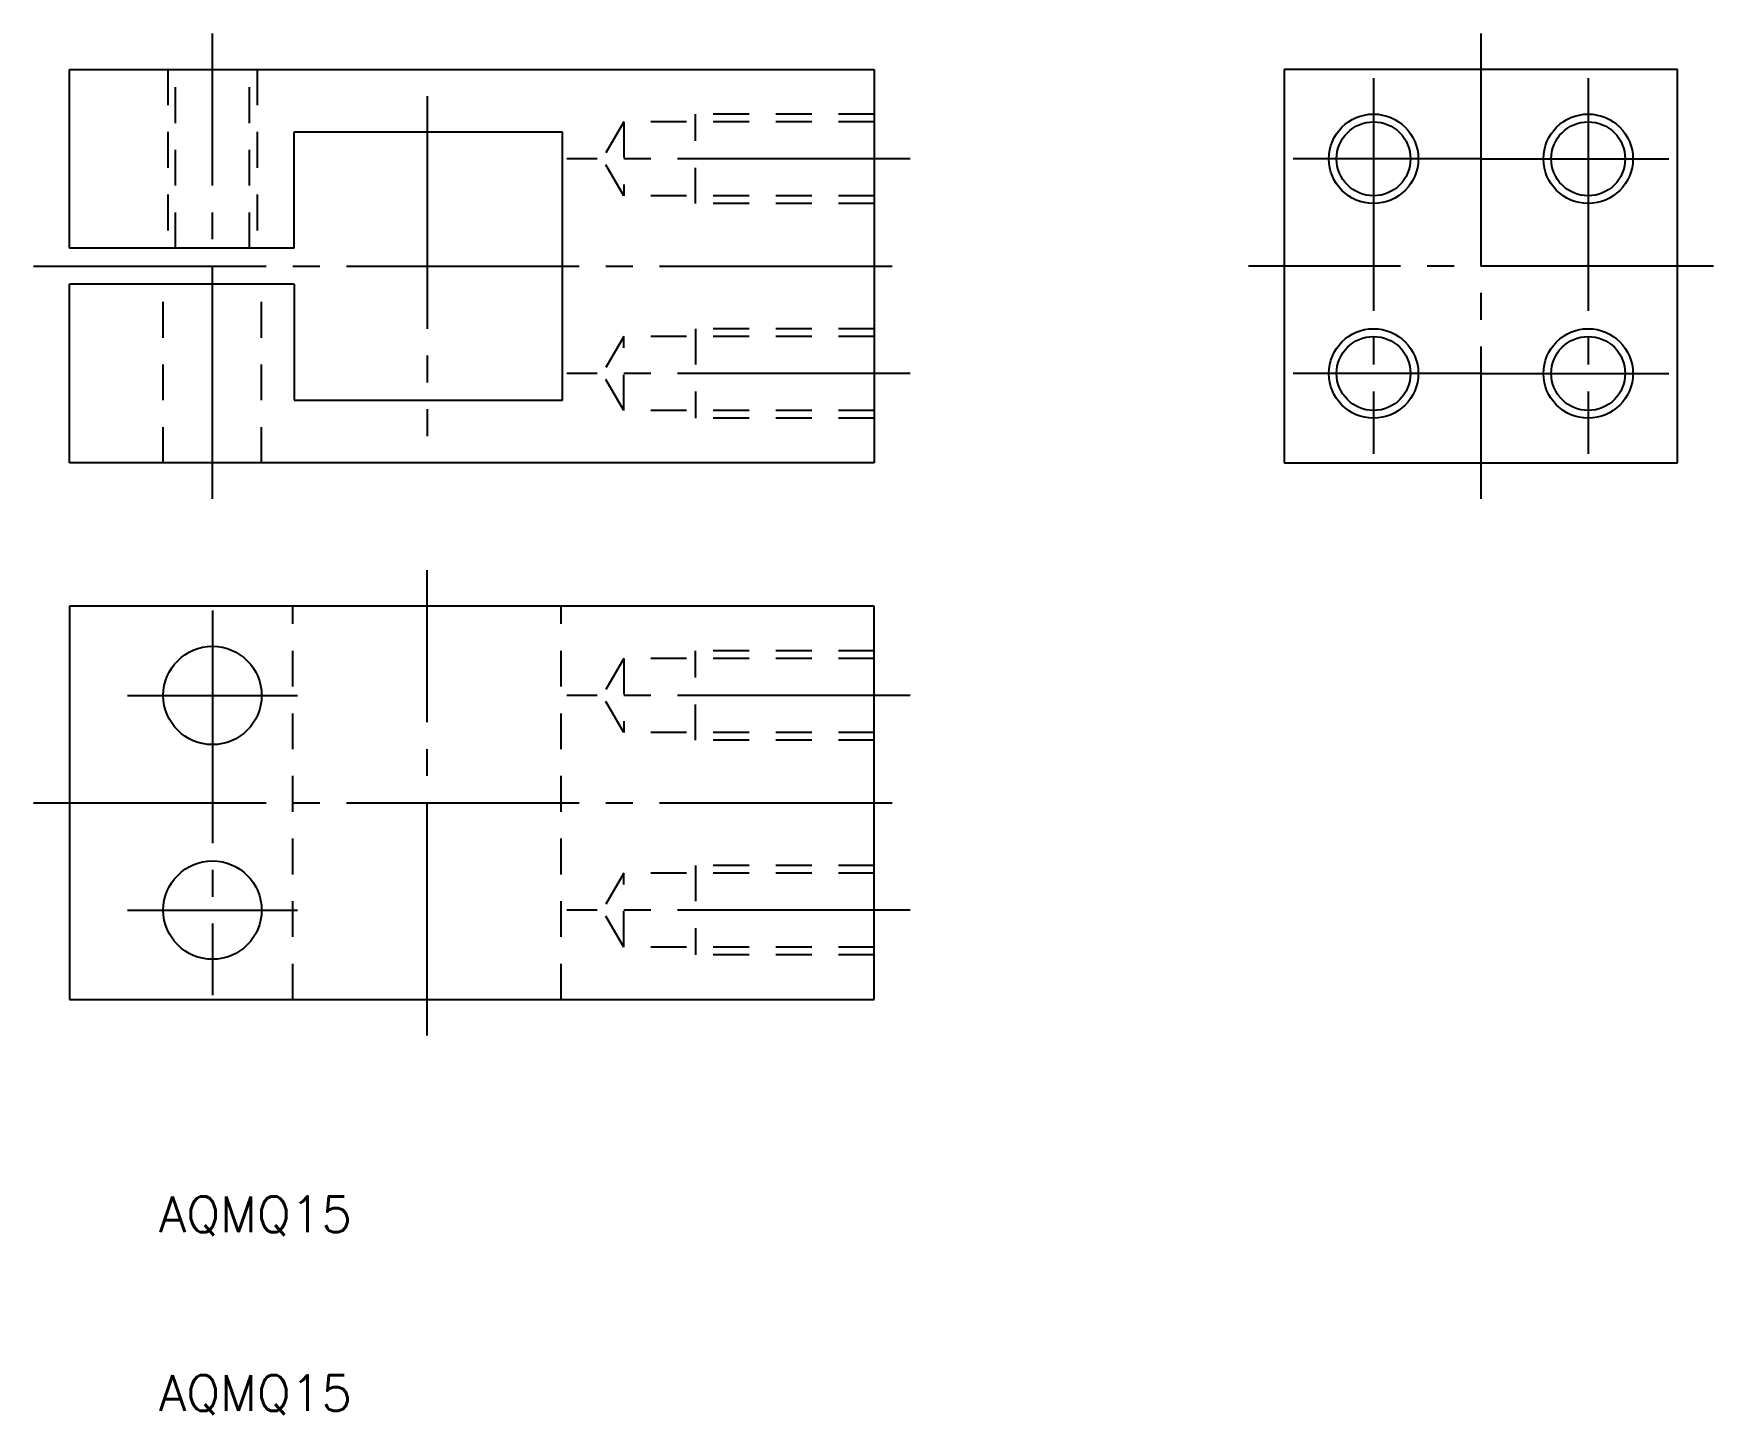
# Model space of a CAD drawing. Extents: x 100.8 to 194.7, y 151.2 to 228.4.
import ezdxf

# ---------------------------------------------------------------- set-up
doc = ezdxf.new("R2010")
doc.units = 0
doc.linetypes.add('CENTER', pattern=[17.5, 13, -1.5, 1.5, -1.5])
doc.linetypes.add('DASHED', pattern=[3.5, 2, -1.5])
doc.layers.get('0').update_dxf_attribs({"linetype": 'CONTINUOUS'})
doc.layers.add('CENTER', color=1, linetype='CENTER')
doc.styles.get("Standard").update_dxf_attribs({"font": 'txt.shx', "bigfont": '@extfont2.shx'})

msp = doc.modelspace()

# ---------------------------------------------------------------- linework, layer by layer
at = {"color": 7, "linetype": 'CONTINUOUS'}
for p, q in [((102.796, 226.428), (147.796, 226.428)), ((102.796, 216.428), (102.796, 226.428)), ((147.796, 226.428), (147.796, 204.428)), ((170.709, 226.428), (170.709, 204.428)), ((192.709, 226.428), (170.709, 226.428)), ((192.709, 204.428), (192.709, 226.428)), ((115.363, 216.428), (115.363, 222.928)), ((115.363, 222.928), (130.363, 222.928)), ((130.363, 207.928), (130.363, 222.928)), ((115.363, 216.428), (102.796, 216.428)), ((115.363, 214.428), (102.796, 214.428)), ((102.796, 204.428), (102.796, 214.428)), ((115.363, 214.428), (115.363, 207.928)), ((115.363, 207.928), (130.363, 207.928)), ((147.796, 204.428), (102.796, 204.428)), ((170.709, 204.428), (192.709, 204.428)), ((102.796, 196.428), (102.796, 174.428)), ((147.796, 196.428), (102.796, 196.428)), ((147.796, 174.428), (147.796, 196.428)), ((102.796, 174.428), (147.796, 174.428))]:
    msp.add_line(p, q, dxfattribs=at)
at = {"color": 3, "linetype": 'DASHED'}
for p, q in [((108.296, 226.428), (108.296, 216.428)), ((108.729, 216.428), (108.729, 226.428)), ((112.863, 216.428), (112.863, 226.428)), ((113.296, 226.428), (113.296, 216.428)), ((137.796, 218.928), (137.796, 223.928)), ((147.796, 223.928), (137.796, 223.928)), ((133.796, 223.495), (132.603, 221.428)), ((133.796, 223.495), (133.796, 219.361)), ((147.796, 223.495), (133.796, 223.495)), ((133.796, 219.361), (132.603, 221.428)), ((147.796, 219.361), (133.796, 219.361)), ((147.796, 218.928), (137.796, 218.928)), ((108.046, 204.428), (108.046, 214.428)), ((113.546, 204.428), (113.546, 214.428)), ((133.796, 211.495), (132.603, 209.428)), ((147.796, 211.495), (133.796, 211.495)), ((133.796, 207.361), (133.796, 211.495)), ((147.796, 211.928), (137.796, 211.928)), ((137.796, 211.928), (137.796, 206.928)), ((133.796, 207.361), (132.603, 209.428)), ((147.796, 207.361), (133.796, 207.361)), ((147.796, 206.928), (137.796, 206.928)), ((115.296, 174.428), (115.296, 196.428)), ((130.296, 174.428), (130.296, 196.428)), ((133.796, 193.495), (132.603, 191.428)), ((133.796, 193.495), (133.796, 189.361)), ((147.796, 193.495), (133.796, 193.495)), ((137.796, 188.928), (137.796, 193.928)), ((147.796, 193.928), (137.796, 193.928)), ((133.796, 189.361), (132.603, 191.428)), ((147.796, 189.361), (133.796, 189.361)), ((147.796, 188.928), (137.796, 188.928)), ((133.796, 181.495), (132.603, 179.428)), ((133.796, 177.361), (133.796, 181.495)), ((147.796, 181.495), (133.796, 181.495)), ((137.796, 181.928), (137.796, 176.928)), ((147.796, 181.928), (137.796, 181.928)), ((133.796, 177.361), (132.603, 179.428)), ((147.796, 177.361), (133.796, 177.361)), ((147.796, 176.928), (137.796, 176.928))]:
    msp.add_line(p, q, dxfattribs=at)
at = {"color": 7, "linetype": 'CONTINUOUS'}
for centre, radius in [((175.709, 221.428), 2.5), ((187.709, 221.428), 2.5), ((175.709, 221.428), 2.067), ((187.709, 221.428), 2.067), ((175.709, 209.428), 2.5), ((175.709, 209.428), 2.067), ((187.709, 209.428), 2.5), ((187.709, 209.428), 2.067), ((110.796, 191.428), 2.75), ((110.796, 179.428), 2.75)]:
    msp.add_circle(centre, radius, dxfattribs=at)
at = {"layer": 'CENTER', "color": 1, "linetype": 'CENTER'}
for p, q in [((110.796, 202.428), (110.796, 228.428)), ((181.709, 228.428), (181.709, 202.428)), ((175.709, 225.928), (175.709, 204.928)), ((187.709, 225.928), (187.709, 204.928)), ((122.796, 224.928), (122.796, 205.928)), ((149.796, 221.428), (130.603, 221.428)), ((181.709, 221.428), (171.209, 221.428)), ((181.709, 221.428), (192.209, 221.428)), ((100.796, 215.428), (149.796, 215.428)), ((194.709, 215.428), (168.709, 215.428)), ((149.796, 209.428), (130.603, 209.428)), ((181.709, 209.428), (171.209, 209.428)), ((181.709, 209.428), (192.209, 209.428)), ((122.796, 172.428), (122.796, 198.428)), ((110.796, 196.178), (110.796, 174.678)), ((106.046, 191.428), (115.546, 191.428)), ((149.796, 191.428), (130.603, 191.428)), ((100.796, 185.428), (149.796, 185.428)), ((106.046, 179.428), (115.546, 179.428)), ((149.796, 179.428), (130.603, 179.428))]:
    msp.add_line(p, q, dxfattribs=at)

# ---------------------------------------------------------------- texts
for p in [(107.796, 161.428), (107.796, 151.428)]:
    msp.add_text('AQMQ15', height=2).set_placement(p)

doc.saveas('drawing.dxf')
